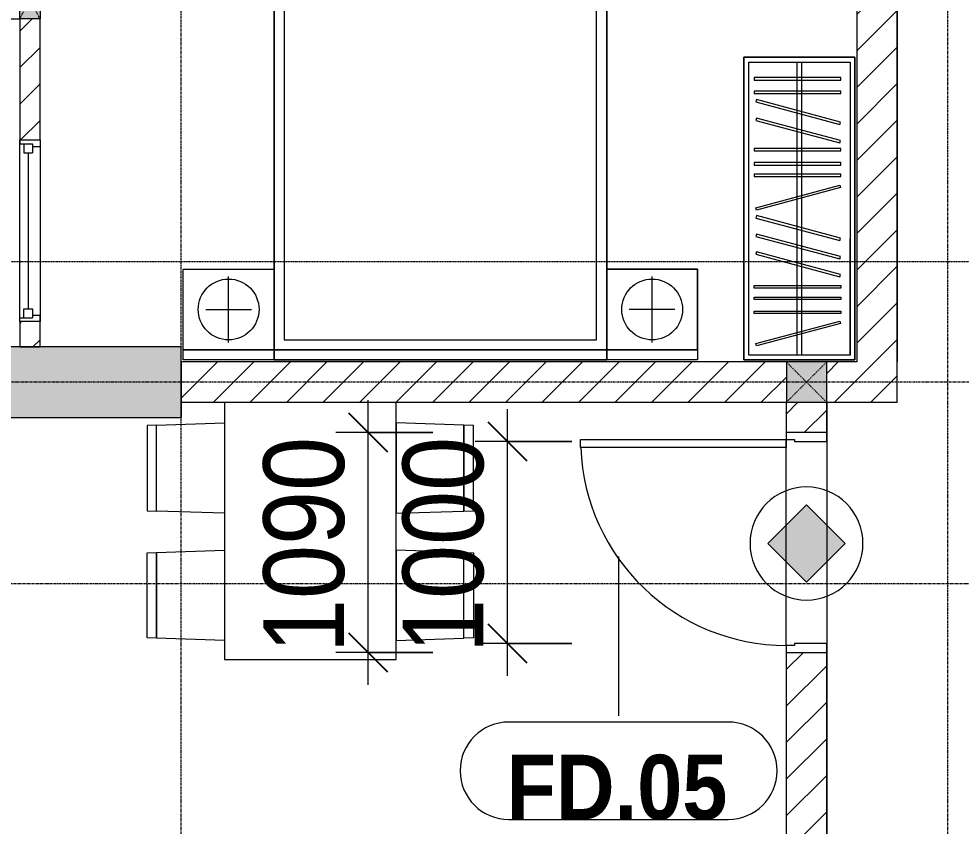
# Model space of a CAD drawing. Header units: millimetres. Extents: x 1591 to 239243, y -15958 to 82755.
# Drawn here: x 140046 to 144718, y 23337 to 27337 of the extents above; entities that cross this region are included whole.
import ezdxf

# ---------------------------------------------------------------- set-up
doc = ezdxf.new("R2010")
doc.units = ezdxf.units.MM
for name, pattern in [('Dash Dot 3_16_', [7.9375, 4.7625, -1.5875, 0, -1.5875]), ('Dash_2_', [6, 3, -3]), ('Grid Line', [22.225, 12.7, -3.175, 3.175, -3.175])]:
    doc.linetypes.add(name, pattern=pattern)
for name, color, linetype, lineweight in [('0-1', 250, 'Continuous', 5), ('A-ANNO-DIMS', 211, 'Continuous', 9), ('A-ANNO-DIMS-160', 211, 'Continuous', 9), ('A-ANNO-NOTE', 131, 'Continuous', 9), ('A-DETL-GENF-2', 10, 'Continuous', 9), ('A-DOOR-3', 10, 'Continuous', 9), ('A-DOOR-FRAM-1', 10, 'Continuous', 9), ('A-DOOR-IDEN', 31, 'Continuous', 9), ('A-FLOR', 192, 'Continuous', 9), ('A-FLOR-2', 9, 'Continuous', 9), ('A-GLAZ-1', 254, 'Continuous', 9), ('A-GLAZ-2', 9, 'Continuous', 9), ('A-WALL', 113, 'Continuous', 9), ('A-WALL-1', 253, 'Continuous', 18), ('A-WALL-2', 9, 'Continuous', 9), ('A-WALL-3', 113, 'Continuous', 18), ('A-WALL-PATT-1', 10, 'Continuous', 9), ('A-WALL-PATT-2', 111, 'Continuous', 9), ('G-ANNO-SYMB-1', 111, 'Dash Dot 3_16_', 18), ('I-FURN-1', 254, 'Continuous', 9), ('S-COLS', 52, 'Continuous', 9), ('S-COLS-1', 52, 'Continuous', 5), ('S-COLS-2', 250, 'Continuous', 18), ('S-COLS-4', 254, 'Continuous', 9), ('S-COLS-5', 253, 'Continuous', 18), ('S-COLS-6', 52, 'Continuous', 18), ('S-COLS-HDLN', 52, 'Dash_2_', 9), ('S-COLS-HDLN-1', 9, 'Dash_2_', 9), ('S-GRID-1', 1, 'Grid Line', 9)]:
    doc.layers.add(name, color=color, linetype=linetype, lineweight=lineweight)
doc.styles.add('Arial_B_4', font='arialbd_0.ttf', dxfattribs={"width": 0.9, "height": 320})
doc.styles.add('UTM Avo', font='UTM Avo.ttf', dxfattribs={"width": 0.9, "height": 400})
doc.dimstyles.new('1_Dim_chi_tiet_2_5', dxfattribs={"dimscale": 304.8, "dimtxt": 399.720379, "dimasz": 0.629921, "dimexe": 0.524934, "dimexo": 0.0625, "dimgap": 0.052493, "dimtad": 1, "dimdec": 0, "dimrnd": 5, "dimzin": 0, "dimdsep": 46, "dimtxsty": 'UTM Avo', "dimblk1": 'OBLIQUE', "dimblk2": 'OBLIQUE', "dimsah": 1, "dimcen": 0.09, "dimdle": 0.524934, "dimazin": 0, "dimtfac": 1, "dimtdec": 4, "dimtix": 1, "dimtmove": 0, "dimatfit": 3, "dimfxl": 1.049869, "dimfxlon": 1, "dimtvp": 1, "dimtolj": 1, "dimtzin": 0, "dimarcsym": 2})
pattern_1 = [(45, (101998.83, 0), (-90.50967, 90.50967), [])]

# ---------------------------------------------------------------- blocks, each defined once
blk = doc.blocks.new('NCV_TKTC_KET CAU_rvt-1-TKCS_MB TẦNG 5')
at = {"layer": 'S-COLS-1'}
blk.add_hatch(color=256, dxfattribs=at).paths.add_polyline_path([(37852.6, 25361.9), (38852.6, 25361.9), (38852.6, 25711.9), (37852.6, 25711.9), (37852.6, 25361.9)])
at = {"layer": 'S-COLS-2'}
for p, q in [((38852.6, 25711.9), (37852.6, 25711.9)), ((38852.6, 25361.9), (38852.6, 25711.9)), ((37852.6, 25361.9), (38852.6, 25361.9))]:
    blk.add_line(p, q, dxfattribs=at)
blk = doc.blocks.new('M_Fixed - 900 x 1400-901191-TKCS_MB TẦNG 5')
at = {"layer": 'A-GLAZ-2'}
for p, q in [((-450, 37), (-418, 37)), ((-431, -63), (-431, 0)), ((-431, 0), (-387, 0)), ((-418, 0), (-418, 37)), ((-387, -44), (-387, 0)), ((387, 0), (431, 0)), ((387, -44), (387, 0)), ((418, 0), (418, 37)), ((450, 37), (418, 37)), ((431, -63), (431, 0)), ((-431, -44), (-387, -44)), ((-387, -22), (387, -22)), ((431, -44), (387, -44)), ((-450, -63), (-431, -63)), ((448.9, -63), (431, -63))]:
    blk.add_line(p, q, dxfattribs=at)
blk = doc.blocks.new('G1_SOF - BO TRU - 100x200-V93-TKCS_MB TẦNG 5')
at = {"layer": 'S-COLS'}
blk.add_hatch(color=256, dxfattribs=at).paths.add_polyline_path([(-50, -100), (50, -100), (50, 100), (-50, 100), (-50, 0)])
at = {"layer": 'S-COLS-5'}
for p, q in [((-50, -100), (-50, 100)), ((50, 100), (50, -100)), ((50, -100), (-50, -100))]:
    blk.add_line(p, q, dxfattribs=at)
at = {"layer": 'S-COLS-HDLN-1'}
for p, q in [((50, -100), (-50, 100)), ((-50, -100), (50, 100))]:
    blk.add_line(p, q, dxfattribs=at)
blk = doc.blocks.new('GIUONG NGU-2TAB-1600x2000 - GIUONG NGU-2TAB-1600x2000-901192-TKCS_MB TẦNG 5')
at = {"layer": 'I-FURN-1'}
for p, q in [((569.6, 2050), (1997.1, 2050)), ((1997.1, 2050), (569.6, 2050)), ((1997.1, 2000), (569.6, 2000)), ((458.5, 50), (458.5, 1938.9)), ((458.5, 1938.9), (458.5, 50)), ((508.5, 1938.9), (508.5, 100)), ((2058.2, 100), (2058.2, 1938.9)), ((2108.2, 1938.9), (2108.2, 50)), ((2108.2, 50), (2108.2, 1938.9)), ((8.5, 50), (8.5, 450.3)), ((8.5, 450.3), (458.5, 450.3)), ((8.5, 450.3), (458.5, 450.3)), ((8.5, 50), (8.5, 450.3)), ((458.5, 450.3), (458.5, 50)), ((458.5, 450.3), (458.5, 50)), ((2108.2, 50), (2108.2, 450.3)), ((2108.2, 450.3), (2558.2, 450.3)), ((2108.2, 450.3), (2108.2, 50)), ((2558.2, 450.3), (2108.2, 450.3)), ((2558.2, 450.3), (2558.2, 50)), ((2558.2, 50), (2558.2, 450.3)), ((233.5, 86.8), (233.5, 413.5)), ((2333.2, 86.8), (2333.2, 413.5)), ((120.2, 250.2), (346.8, 250.2)), ((2446.5, 250.2), (2219.8, 250.2)), ((508.5, 100), (2058.2, 100)), ((458.5, 50), (8.5, 50)), ((8.5, 0), (8.5, 50)), ((8.5, 50), (458.5, 50)), ((458.5, 50), (8.5, 50)), ((2108.2, 50), (458.5, 50)), ((458.5, 50), (458.5, 0)), ((458.5, 0), (458.5, 50)), ((458.5, 50), (2108.2, 50)), ((458.5, 50), (2108.2, 50)), ((2558.2, 50), (2108.2, 50)), ((2108.2, 50), (2558.2, 50)), ((2108.2, 0), (2108.2, 50)), ((2108.2, 50), (2108.2, 0)), ((2108.2, 50), (2558.2, 50)), ((2558.2, 50), (2558.2, 0)), ((458.5, 0), (8.5, 0)), ((2108.2, 0), (458.5, 0)), ((458.5, 0), (2108.2, 0)), ((2558.2, 0), (2108.2, 0))]:
    blk.add_line(p, q, dxfattribs=at)
for centre in [(233.5, 250.2), (2333.2, 250.2)]:
    blk.add_circle(centre, 150.7, dxfattribs=at)
for centre, radius, start, end in [((569.6, 1938.9), 111.1, 90, 180), ((569.6, 1938.9), 111.1, 90, 180), ((1997.1, 1938.9), 111.1, 0, 90), ((1997.1, 1938.9), 111.1, 360, 90), ((569.6, 1938.9), 61.1, 90, 180), ((1997.1, 1938.9), 61.1, 360, 90)]:
    blk.add_arc(centre, radius, start, end, dxfattribs=at)
blk = doc.blocks.new('TU QUAN AO-SUITE ROOM_3 - TU QUAN AO-SUITE ROOM_3-885817-TKCS_MB TẦNG 5')
at = {"layer": 'I-FURN-1'}
for p, q in [((0, 0), (-550, 0)), ((-550, 0), (-550, -1500)), ((-550, -1500), (-550, 0)), ((-550, 0), (0, 0)), ((0, -1500), (0, 0)), ((0, 0), (0, -1500)), ((-550, -24), (-550, -576)), ((-526, -24), (-24, -24)), ((-526, -1476), (-526, -24)), ((-526, -24), (-526, -600)), ((-287, -24), (-287, -576)), ((-263, -24), (-263, -576)), ((-24, -24), (-24, -1476)), ((-478.3, -181.1), (-61.3, -69.4)), ((-58.2, -80.9), (-475.2, -192.7)), ((-61.3, -69.4), (-58.2, -80.9)), ((-475.2, -192.7), (-478.3, -181.1)), ((-480.1, -229.7), (-50.1, -229.7)), ((-480.1, -241.7), (-480.1, -229.7)), ((-50.1, -229.7), (-50.1, -241.7)), ((-50.1, -241.7), (-480.1, -241.7)), ((-480.1, -299.2), (-50.1, -299.2)), ((-480.1, -311.2), (-480.1, -299.2)), ((-50.1, -311.2), (-480.1, -311.2)), ((-50.1, -299.2), (-50.1, -311.2)), ((-480.1, -356.4), (-50.1, -356.4)), ((-480.1, -368.4), (-480.1, -356.4)), ((-50.1, -368.4), (-480.1, -368.4)), ((-50.1, -356.4), (-50.1, -368.4)), ((-475.2, -411.5), (-478.3, -423.1)), ((-58.2, -523.3), (-475.2, -411.5)), ((-478.3, -423.1), (-61.3, -534.9)), ((-475.2, -500.3), (-478.3, -511.9)), ((-478.3, -511.9), (-61.3, -623.6)), ((-58.2, -612.1), (-475.2, -500.3)), ((-61.3, -534.9), (-58.2, -523.3)), ((-526, -1476), (-526, -600)), ((-475.2, -591.5), (-478.3, -603.1)), ((-478.3, -603.1), (-61.3, -714.9)), ((-58.2, -703.3), (-475.2, -591.5)), ((-287, -576), (-287, -1476)), ((-263, -576), (-263, -1476)), ((-61.3, -623.6), (-58.2, -612.1)), ((-478.3, -853.9), (-61.3, -742.1)), ((-61.3, -714.9), (-58.2, -703.3)), ((-61.3, -742.1), (-58.2, -753.7)), ((-58.2, -753.7), (-475.2, -865.5)), ((-475.2, -865.5), (-478.3, -853.9)), ((-480.1, -908.6), (-480.1, -920.6)), ((-480.1, -908.6), (-480.1, -920.6)), ((-50.1, -908.6), (-480.1, -908.6)), ((-480.1, -920.6), (-50.1, -920.6)), ((-50.1, -920.6), (-50.1, -908.6)), ((-480.1, -965.8), (-480.1, -977.8)), ((-480.1, -965.8), (-480.1, -977.8)), ((-50.1, -965.8), (-480.1, -965.8)), ((-480.1, -977.8), (-50.1, -977.8)), ((-50.1, -977.8), (-50.1, -965.8)), ((-480.1, -1035.3), (-480.1, -1047.3)), ((-480.1, -1035.3), (-480.1, -1047.3)), ((-50.1, -1035.3), (-480.1, -1035.3)), ((-480.1, -1047.3), (-50.1, -1047.3)), ((-50.1, -1047.3), (-50.1, -1035.3)), ((-475.2, -1075.3), (-478.3, -1086.9)), ((-478.3, -1086.9), (-61.3, -1198.6)), ((-58.2, -1187.1), (-475.2, -1075.3)), ((-475.2, -1166.5), (-478.3, -1178.1)), ((-58.2, -1278.3), (-475.2, -1166.5)), ((-478.3, -1178.1), (-61.3, -1289.9)), ((-61.3, -1198.6), (-58.2, -1187.1)), ((-61.3, -1289.9), (-58.2, -1278.3)), ((-480.1, -1320.5), (-480.1, -1332.5)), ((-480.1, -1320.5), (-480.1, -1332.5)), ((-50.1, -1320.5), (-480.1, -1320.5)), ((-480.1, -1332.5), (-50.1, -1332.5)), ((-50.1, -1332.5), (-50.1, -1320.5)), ((-480.1, -1386.9), (-480.1, -1398.9)), ((-480.1, -1386.9), (-480.1, -1398.9)), ((-50.1, -1386.9), (-480.1, -1386.9)), ((-480.1, -1398.9), (-50.1, -1398.9)), ((-50.1, -1398.9), (-50.1, -1386.9)), ((-24, -1476), (-526, -1476)), ((-550, -1500), (0, -1500)), ((0, -1500), (-550, -1500))]:
    blk.add_line(p, q, dxfattribs=at)
blk = doc.blocks.new('RES_BAN AN 1 - RES_BAN AN 1-V118-TKCS_MB TẦNG 5')
at = {"layer": 'I-FURN-1'}
for p, q in [((-425, 0), (-425, -1275)), ((425, -1275), (425, 0)), ((-761.9, -113.5), (-809.6, -115.1)), ((-809.6, -115.1), (-809.6, -536.9)), ((-761.9, -113.5), (-425, -102.3)), ((-761.9, -538.5), (-761.9, -113.5)), ((-761.9, -538.5), (-761.9, -113.5)), ((-425, -102.3), (-425, -549.7)), ((425, -102.3), (425, -549.7)), ((761.9, -113.5), (425, -102.3)), ((761.9, -538.5), (761.9, -113.5)), ((761.9, -113.5), (761.9, -538.5)), ((809.6, -115.1), (761.9, -113.5)), ((809.6, -536.9), (809.6, -115.1)), ((-809.6, -536.9), (-761.9, -538.5)), ((-425, -549.7), (-761.9, -538.5)), ((425, -549.7), (761.9, -538.5)), ((761.9, -538.5), (809.6, -536.9)), ((-809.6, -745.3), (-761.9, -743.8)), ((-809.6, -1167.2), (-809.6, -745.3)), ((-761.9, -743.8), (-425, -732.5)), ((-761.9, -1168.8), (-761.9, -743.8)), ((-761.9, -743.8), (-761.9, -1168.8)), ((-425, -732.5), (-425, -1180)), ((425, -732.5), (425, -1180)), ((761.9, -743.8), (425, -732.5)), ((761.9, -743.8), (809.6, -745.3)), ((761.9, -1168.8), (761.9, -743.8)), ((761.9, -1168.8), (761.9, -743.8)), ((809.6, -745.3), (809.6, -1167.2)), ((-761.9, -1168.8), (-809.6, -1167.2)), ((809.6, -1167.2), (761.9, -1168.8)), ((-425, -1180), (-761.9, -1168.8)), ((425, -1180), (761.9, -1168.8)), ((-425, -1275), (425, -1275))]:
    blk.add_line(p, q, dxfattribs=at)
blk = doc.blocks.new('NCV_TKTC_TANG 5_rvt-1-TKCS_MB TẦNG 5')
at = {"layer": 'A-WALL-PATT-1'}
h = blk.add_hatch(dxfattribs=at)
h.set_pattern_fill('FP_1', color=256, style=0, pattern_type=2)
h.set_pattern_definition([(45, (0, 0), (-90.50967, 90.50967), [])])
h.paths.add_polyline_path([(38152.6, 25711.9), (38152.6, 25836.9), (38052.6, 25836.9), (38052.6, 25711.9)])
h.paths.add_polyline_path([(38152.6, 26736.9), (38152.6, 27336.9), (38052.6, 27336.9), (38052.6, 26736.9)])
h.paths.add_polyline_path([(38052.6, 28436.9), (38152.6, 28436.9), (38152.6, 28736.5), (38052.6, 28736.5), (38052.6, 28536.9)])
h.paths.add_polyline_path([(38152.6, 29536.5), (38152.6, 30436.9), (38052.6, 30436.9), (38052.6, 29536.5), (38102.6, 29536.5)])
at = {"layer": 'A-FLOR-2'}
for p, q in [((38852.7, 25436.9), (38852.7, 25361.9)), ((41852.6, 24232.4), (41852.6, 25252.4))]:
    blk.add_line(p, q, dxfattribs=at)
at = {"layer": 'A-WALL-1'}
for p, q in [((38002.6, 27336.9), (38052.6, 27336.9)), ((38052.6, 27336.9), (38052.6, 26736.9)), ((38152.6, 26736.9), (38152.6, 27336.9)), ((38052.6, 26736.9), (38152.6, 26736.9)), ((38052.6, 25836.9), (38052.6, 25711.9)), ((38152.6, 25836.9), (38052.6, 25836.9)), ((38152.6, 25711.9), (38152.6, 25836.9)), ((38052.6, 25711.9), (38152.6, 25711.9))]:
    blk.add_line(p, q, dxfattribs=at)
at = {"layer": 'A-WALL-2'}
for p, q in [((38052.6, 25836.9), (38052.6, 26736.9)), ((38152.6, 26736.9), (38152.6, 25836.9))]:
    blk.add_line(p, q, dxfattribs=at)
at = {"layer": 'A-GLAZ-1', "rotation": 270.0000000000009}
blk.add_blockref('M_Fixed - 900 x 1400-901191-TKCS_MB TẦNG 5', (38115.6, 26286.9), dxfattribs=at)
at = {"layer": 'I-FURN-1'}
for name, p in [('GIUONG NGU-2TAB-1600x2000 - GIUONG NGU-2TAB-1600x2000-901192-TKCS_MB TẦNG 5', (38854.1, 25646.9)), ('RES_BAN AN 1 - RES_BAN AN 1-V118-TKCS_MB TẦNG 5', (39492.6, 25436.9))]:
    blk.add_blockref(name, p, dxfattribs=at)
at = {"layer": 'I-FURN-1', "rotation": 180}
blk.add_blockref('TU QUAN AO-SUITE ROOM_3 - TU QUAN AO-SUITE ROOM_3-885817-TKCS_MB TẦNG 5', (41642.6, 25646.9), dxfattribs=at)
at = {"layer": 'S-COLS-4'}
blk.add_blockref('G1_SOF - BO TRU - 100x200-V93-TKCS_MB TẦNG 5', (38102.6, 27436.9), dxfattribs=at)
blk = doc.blocks.new('G1_SOF - BO TRU - 200x200-3055083-TKCS_MB TẦNG 5')
at = {"layer": 'S-COLS'}
blk.add_hatch(color=256, dxfattribs=at).paths.add_polyline_path([(100, -100), (100, 100), (-100, 100), (-100, -100), (8.4, -100)])
at = {"layer": 'S-COLS-6'}
for p, q in [((100, 100), (-100, 100)), ((-100, 100), (-100, -100)), ((100, -100), (100, 100)), ((-100, -100), (100, -100))]:
    blk.add_line(p, q, dxfattribs=at)
at = {"layer": 'S-COLS-HDLN'}
for p, q in [((100, 100), (-100, -100)), ((-100, 100), (100, -100))]:
    blk.add_line(p, q, dxfattribs=at)
blk = doc.blocks.new('FD_05 - FD_05-1000x2200mm-835434-TKCS_MB TẦNG 5')
at = {"layer": 'A-DETL-GENF-2'}
for p, q in [((470, 100), (470, 1120)), ((470, 1120), (510, 1120)), ((510, 1120), (510, 100)), ((510, 100), (470, 100))]:
    blk.add_line(p, q, dxfattribs=at)
blk.add_arc((510, 100), 1020, 92.2475, 180, dxfattribs=at)
at = {"layer": 'A-DOOR-FRAM-1'}
for p, q in [((-510, 100), (-545, 100)), ((-545, 100), (-545, -100)), ((-510, 60), (-510, 100)), ((545, 100), (510, 100)), ((510, 100), (510, 60)), ((545, -100), (545, 100)), ((-500, 60), (-510, 60)), ((-500, -100), (-500, 60)), ((510, 60), (500, 60)), ((500, 60), (500, -100)), ((-545, -100), (-500, -100)), ((500, -100), (545, -100))]:
    blk.add_line(p, q, dxfattribs=at)
blk = doc.blocks.new('DIMBLOCK219-TKCS_MB TẦNG 5')
at = {"layer": 'A-ANNO-DIMS-160'}
for p, q in [((141778.1, 24037.4), (141778.1, 25447.4)), ((142098.1, 25287.4), (141618.1, 25287.4)), ((141778.1, 25287.4), (142098.1, 25287.4)), ((142098.1, 24197.4), (141618.1, 24197.4)), ((141778.1, 24197.4), (142098.1, 24197.4))]:
    blk.add_line(p, q, dxfattribs=at)
at = {"layer": 'A-ANNO-DIMS-160', "lineweight": 25}
for p, q in [((141778.1, 25287.4), (141682.1, 25383.4)), ((141778.1, 25287.4), (141874.1, 25191.4)), ((141778.1, 24197.4), (141682.1, 24293.4)), ((141778.1, 24197.4), (141874.1, 24101.4))]:
    blk.add_line(p, q, dxfattribs=at)
at = {"layer": 'A-ANNO-DIMS-160', "color": 0, "insert": (141258.5, 24194.6), "char_height": 400, "width": 1314.636, "attachment_point": 1, "rotation": 90, "line_spacing_factor": 1.110334, "style": 'UTM Avo'}
blk.add_mtext('1090', dxfattribs=at)
blk = doc.blocks.new('_Oblique')
at = {"color": 0, "linetype": 'ByBlock', "lineweight": -2}
blk.add_line((-0.5, -0.5), (0.5, 0.5), dxfattribs=at)
blk = doc.blocks.new('DIMBLOCK220-TKCS_MB TẦNG 5')
at = {"layer": 'A-ANNO-DIMS-160'}
for p, q in [((142468.7, 24082.4), (142468.7, 25402.4)), ((142788.7, 25242.4), (142308.7, 25242.4)), ((142468.7, 25242.4), (142788.7, 25242.4)), ((142788.7, 24242.4), (142308.7, 24242.4)), ((142468.7, 24242.4), (142788.7, 24242.4))]:
    blk.add_line(p, q, dxfattribs=at)
at = {"layer": 'A-ANNO-DIMS-160', "lineweight": 25}
for p, q in [((142468.7, 25242.4), (142372.7, 25338.4)), ((142468.7, 25242.4), (142564.7, 25146.4)), ((142468.7, 24242.4), (142372.7, 24338.4)), ((142468.7, 24242.4), (142564.7, 24146.4))]:
    blk.add_line(p, q, dxfattribs=at)
at = {"layer": 'A-ANNO-DIMS-160', "color": 0, "insert": (141949, 24194.6), "char_height": 400, "width": 1314.636, "attachment_point": 1, "rotation": 90, "line_spacing_factor": 1.110334, "style": 'UTM Avo'}
blk.add_mtext('1000', dxfattribs=at)
blk = doc.blocks.new('STN_Door Tag - STN_Door Tag-1788670-TKCS_MB TẦNG 5')
at = {"layer": 'A-DOOR-IDEN'}
for p, q in [((-3.37, 1.495), (3.431, 1.495)), ((-3.37, -1.524), (3.431, -1.524))]:
    blk.add_line(p, q, dxfattribs=at)
for centre, start, end in [((-3.37, -0.015), 90, 270), ((3.431, -0.015), 270, 90)]:
    blk.add_arc(centre, 1.509, start, end, dxfattribs=at)
blk = doc.blocks.new('HDNDCT_GHI CHÚ CỬA CHỐNG CHÁY EI30 - HDNDCT_GHI CHÚ CỬA CHỐNG CHÁY EI30-2461928-TKCS_MB TẦNG 5')
at = {"layer": 'A-ANNO-NOTE'}
blk.add_hatch(color=256, dxfattribs=at).paths.add_polyline_path([(-1.2, 0), (0, 1.2), (1.2, 0), (0, -1.2)])
for p, q in [((0, 1.2), (-1.2, 0)), ((1.2, 0), (0, 1.2)), ((-1.2, 0), (0, -1.2)), ((0, -1.2), (1.2, 0))]:
    blk.add_line(p, q, dxfattribs=at)
for start, end in [(360, 180), (180, 360)]:
    blk.add_arc((0, 0), 1.75, start, end, dxfattribs=at)

msp = doc.modelspace()

# ---------------------------------------------------------------- hatches: boundary and pattern name
at = {"layer": 'A-WALL-PATT-2'}
h = msp.add_hatch(dxfattribs=at)
h.set_pattern_fill('FP_1', color=256, style=0, pattern_type=2)
h.set_pattern_definition(pattern_1)
h.paths.add_polyline_path([(144401.4, 25636.9), (144401.4, 28536.9), (144201.4, 28536.9), (144201.4, 25636.9)])
h = msp.add_hatch(dxfattribs=at)
h.set_pattern_fill('FP_1', color=256, style=0, pattern_type=2)
h.set_pattern_definition(pattern_1)
h.paths.add_polyline_path([(140851.5, 25436.9), (144401.5, 25436.9), (144401.4, 25636.9), (144051.5, 25636.9), (144051.4, 25436.9), (143851.5, 25437), (143851.4, 25636.9), (140851.5, 25636.8), (140851.5, 25436.9)])
h = msp.add_hatch(dxfattribs=at)
h.set_pattern_fill('FP_1', color=256, style=0, pattern_type=2)
h.set_pattern_definition(pattern_1)
h.paths.add_polyline_path([(143851.4, 21486.9), (144051.4, 21486.9), (144051.4, 24197.4), (143851.4, 24197.4), (143851.4, 21501.4)])
h.paths.add_polyline_path([(143891.4, 25287.4), (144051.4, 25287.4), (144051.4, 25436.9), (143851.4, 25436.9), (143851.9, 25287.4)])

# ---------------------------------------------------------------- linework, layer by layer
at = {"layer": 'A-DOOR-IDEN'}
msp.add_line((143019.7, 24672.2), (143019.7, 23882.7), dxfattribs=at)
at = {"layer": 'A-FLOR'}
for p, q in [((144401.5, 29586.9), (144401.5, 25636.9)), ((144051.5, 25436.9), (144051.5, 21486.9))]:
    msp.add_line(p, q, dxfattribs=at)
at = {"layer": 'A-WALL'}
for p, q in [((143851.4, 24232.4), (143851.4, 25252.4)), ((144051.4, 25242.4), (144051.4, 24242.4))]:
    msp.add_line(p, q, dxfattribs=at)
at = {"layer": 'A-WALL-3'}
for p, q in [((144401.4, 25636.9), (144401.4, 29586.9)), ((144201.4, 28536.9), (144201.4, 25636.9)), ((143851.5, 25636.9), (140851.5, 25636.9)), ((140851.5, 25636.9), (140851.5, 25436.9)), ((144201.4, 25636.9), (144051.5, 25636.9)), ((144401.5, 25436.9), (144401.5, 25636.9)), ((140851.5, 25436.9), (143851.4, 25436.9)), ((143851.4, 25436.9), (143851.4, 25287.4)), ((144051.4, 25287.4), (144051.4, 25436.9)), ((144051.5, 25436.9), (144401.5, 25436.9)), ((143851.4, 24197.4), (143851.4, 20336.9)), ((144051.4, 21486.9), (144051.4, 24197.4))]:
    msp.add_line(p, q, dxfattribs=at)
at = {"layer": 'G-ANNO-SYMB-1'}
msp.add_line((130746.6, 26135.3), (236925.7, 26135.3), dxfattribs=at)
at = {"layer": 'S-GRID-1'}
for p, q in [((140851.4, 19118.3), (140851.4, 76659.6)), ((144651.4, 19118.3), (144651.4, 76659.6)), ((227946.4, 25536.9), (138442.9, 25536.9)), ((229978.4, 24536.9), (136410.9, 24536.9))]:
    msp.add_line(p, q, dxfattribs=at)

# ---------------------------------------------------------------- block references
at = {"layer": '0-1'}
for name in ['NCV_TKTC_KET CAU_rvt-1-TKCS_MB TẦNG 5', 'NCV_TKTC_TANG 5_rvt-1-TKCS_MB TẦNG 5']:
    msp.add_blockref(name, (101998.8, 0), dxfattribs=at)
at = {"layer": 'A-ANNO-NOTE', "xscale": 160, "yscale": 160, "zscale": 160}
msp.add_blockref('HDNDCT_GHI CHÚ CỬA CHỐNG CHÁY EI30 - HDNDCT_GHI CHÚ CỬA CHỐNG CHÁY EI30-2461928-TKCS_MB TẦNG 5', (143951.4, 24737.4), dxfattribs=at)
at = {"layer": 'A-DOOR-3', "rotation": 89.99999999999991}
msp.add_blockref('FD_05 - FD_05-1000x2200mm-835434-TKCS_MB TẦNG 5', (143951.4, 24742.4), dxfattribs=at)
at = {"layer": 'A-DOOR-IDEN', "xscale": 159.9999999999999, "yscale": 159.9999999999999, "zscale": 159.9999999999999}
msp.add_blockref('STN_Door Tag - STN_Door Tag-1788670-TKCS_MB TẦNG 5', (143014.8, 23613.8), dxfattribs=at)
at = {"layer": 'S-COLS'}
msp.add_blockref('G1_SOF - BO TRU - 200x200-3055083-TKCS_MB TẦNG 5', (143951.5, 25536.9), dxfattribs=at)

# ---------------------------------------------------------------- texts
at = {"layer": 'A-DOOR-IDEN', "insert": (143011.6, 23528.4), "char_height": 320, "width": 1124.64, "attachment_point": 5, "line_spacing_factor": 0.936439, "style": 'Arial_B_4'}
msp.add_mtext('\\pt7.2,14.4,21.6,28.8,36,43.2,50.4,57.6,64.8,72,79.2,86.4,93.6,100.8,108,115.2,122.4,129.6,136.8,144,151.2,158.4,165.6,172.8,180,187.2,194.4,201.6,208.8,216,223.2,230.4;FD.05', dxfattribs=at)

# ---------------------------------------------------------------- dimensions: what is measured, and where the dimension line sits
at = {"layer": 'A-ANNO-DIMS'}
for base, p1, p2, override, picture, middle in [((141778.1, 25287.4), (142098.1, 24197.4), (142098.1, 25287.4), {"dimpost": '<>', "dimfxl": 1090}, 'DIMBLOCK219-TKCS_MB TẦNG 5', (141555.2, 24742.4)), ((142468.7, 25242.4), (142788.7, 24242.4), (142788.7, 25242.4), {"dimpost": '<>', "dimfxl": 1000}, 'DIMBLOCK220-TKCS_MB TẦNG 5', (142245.7, 24742.4))]:
    dim = msp.add_linear_dim(base=base, p1=p1, p2=p2, angle=90, dimstyle='1_Dim_chi_tiet_2_5', override=override, dxfattribs=at)
    dim.commit()
    dim.dimension.update_dxf_attribs({"geometry": picture, "text_midpoint": middle})

doc.saveas('drawing.dxf')
